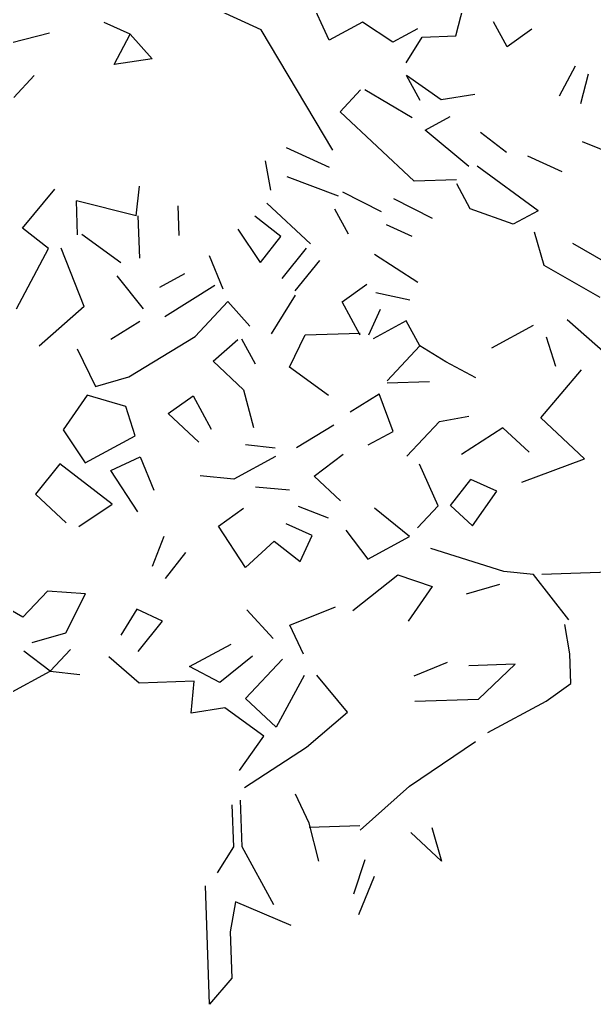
# Model space of a CAD drawing. Header units: metres. Extents: x 10 to 239, y 2 to 253.
# Drawn here: x 17.386 to 18.119, y 186.022 to 187.279 of the extents above; entities that cross this region are included whole.
import ezdxf

# ---------------------------------------------------------------- set-up
doc = ezdxf.new("R2010")
doc.units = ezdxf.units.M
doc.header["$MEASUREMENT"] = 0
doc.layers.add('bloques ARBOLES', color=7, linetype='Continuous', true_color=0xb8d897)

# ---------------------------------------------------------------- blocks, each defined once
blk = doc.blocks.new('arb-alz-77')
at = {"layer": 'bloques ARBOLES', "linetype": 'Continuous'}
for p, q in [((-1.7863, 4.9837), (-1.9209, 5.2779)), ((-1.7863, 4.9837), (-1.9209, 5.2779)), ((-1.9867, 5.0142), (-2.1385, 5.0838)), ((-1.9867, 5.0142), (-2.1385, 5.0838)), ((-1.4131, 4.9962), (-1.3912, 5.0842)), ((-1.4131, 4.9962), (-1.3912, 5.0842)), ((-1.4131, 4.9962), (-1.3912, 5.0842)), ((-2.3724, 5.0012), (-2.4483, 5.036)), ((-2.3724, 5.0012), (-2.4483, 5.036)), ((-1.6884, 5.0368), (-1.7863, 4.9837)), ((-1.6884, 5.0368), (-1.7863, 4.9837)), ((-1.5993, 4.9775), (-1.6884, 5.0368)), ((-1.5993, 4.9775), (-1.6884, 5.0368)), ((-1.5993, 4.9775), (-1.6884, 5.0368)), ((-1.526, 5.0173), (-1.5993, 4.9775)), ((-1.526, 5.0173), (-1.5993, 4.9775)), ((-1.526, 5.0173), (-1.5993, 4.9775)), ((-1.526, 5.0173), (-1.5993, 4.9775)), ((-1.526, 5.0173), (-1.5993, 4.9775)), ((-1.526, 5.0173), (-1.5993, 4.9775)), ((-1.526, 5.0173), (-1.5993, 4.9775)), ((-1.526, 5.0173), (-1.5993, 4.9775)), ((-1.2626, 4.9639), (-1.3024, 5.0373)), ((-2.7203, 4.9769), (-2.6092, 5.0056)), ((-2.4192, 4.9124), (-2.3724, 5.0012)), ((-2.4192, 4.9124), (-2.3724, 5.0012)), ((-2.4192, 4.9124), (-2.3724, 5.0012)), ((-2.3076, 4.9286), (-2.3724, 5.0012)), ((-1.7754, 4.6601), (-1.9867, 5.0142)), ((-1.7754, 4.6601), (-1.9867, 5.0142)), ((-1.7754, 4.6601), (-1.9867, 5.0142)), ((-1.5599, 4.9165), (-1.5126, 4.9929)), ((-1.5599, 4.9165), (-1.5126, 4.9929)), ((-1.5599, 4.9165), (-1.5126, 4.9929)), ((-1.5126, 4.9929), (-1.4131, 4.9962)), ((-1.5126, 4.9929), (-1.4131, 4.9962)), ((-1.5126, 4.9929), (-1.4131, 4.9962)), ((-1.5126, 4.9929), (-1.4131, 4.9962)), ((-1.5126, 4.9929), (-1.4131, 4.9962)), ((-1.5126, 4.9929), (-1.4131, 4.9962)), ((-1.5126, 4.9929), (-1.4131, 4.9962)), ((-1.5126, 4.9929), (-1.4131, 4.9962)), ((-1.5126, 4.9929), (-1.4131, 4.9962)), ((-1.5126, 4.9929), (-1.4131, 4.9962)), ((-1.1896, 5.0162), (-1.2626, 4.9639)), ((-1.1896, 5.0162), (-1.2626, 4.9639)), ((-2.3076, 4.9286), (-2.4192, 4.9124)), ((-2.3076, 4.9286), (-2.4192, 4.9124)), ((-1.1082, 4.8198), (-1.0613, 4.9084)), ((-1.1082, 4.8198), (-1.0613, 4.9084)), ((-1.1082, 4.8198), (-1.0613, 4.9084)), ((-1.1082, 4.8198), (-1.0613, 4.9084)), ((-1.1082, 4.8198), (-1.0613, 4.9084)), ((-1.1082, 4.8198), (-1.0613, 4.9084)), ((-1.1082, 4.8198), (-1.0613, 4.9084)), ((-1.1082, 4.8198), (-1.0613, 4.9084)), ((-2.7149, 4.8152), (-2.6548, 4.8796)), ((-2.7149, 4.8152), (-2.6548, 4.8796)), ((-2.7149, 4.8152), (-2.6548, 4.8796)), ((-2.7149, 4.8152), (-2.6548, 4.8796)), ((-1.4565, 4.8079), (-1.5586, 4.8793)), ((-1.5188, 4.8059), (-1.5586, 4.8793)), ((-1.4565, 4.8079), (-1.5586, 4.8793)), ((-1.5188, 4.8059), (-1.5586, 4.8793)), ((-1.0452, 4.7969), (-1.0232, 4.8848)), ((-1.0452, 4.7969), (-1.0232, 4.8848)), ((-1.0452, 4.7969), (-1.0232, 4.8848)), ((-1.0452, 4.7969), (-1.0232, 4.8848)), ((-1.7543, 4.7729), (-1.6942, 4.8372)), ((-1.7543, 4.7729), (-1.6942, 4.8372)), ((-1.542, 4.7553), (-1.6817, 4.8377)), ((-1.542, 4.7553), (-1.6817, 4.8377)), ((-1.542, 4.7553), (-1.6817, 4.8377)), ((-1.542, 4.7553), (-1.6817, 4.8377)), ((-1.3576, 4.8237), (-1.4565, 4.8079)), ((-1.3576, 4.8237), (-1.4565, 4.8079)), ((-1.3576, 4.8237), (-1.4565, 4.8079)), ((-1.3576, 4.8237), (-1.4565, 4.8079)), ((-1.5357, 4.5686), (-1.7543, 4.7729)), ((-1.5357, 4.5686), (-1.7543, 4.7729)), ((-1.5357, 4.5686), (-1.7543, 4.7729)), ((-1.5357, 4.5686), (-1.7543, 4.7729)), ((-1.5033, 4.7191), (-1.43, 4.759)), ((-1.5033, 4.7191), (-1.43, 4.759)), ((-1.5033, 4.7191), (-1.43, 4.759)), ((-1.5033, 4.7191), (-1.43, 4.759)), ((-1.5033, 4.7191), (-1.43, 4.759)), ((-1.5033, 4.7191), (-1.43, 4.759)), ((-1.5033, 4.7191), (-1.43, 4.759)), ((-1.3752, 4.6114), (-1.5033, 4.7191)), ((-1.2644, 4.6526), (-1.3411, 4.7122)), ((-1.2644, 4.6526), (-1.3411, 4.7122)), ((-1.2644, 4.6526), (-1.3411, 4.7122)), ((-1.2644, 4.6526), (-1.3411, 4.7122)), ((-1.0414, 4.6849), (-0.9278, 4.6389)), ((-1.9127, 4.6679), (-1.7862, 4.6099)), ((-1.9127, 4.6679), (-1.7862, 4.6099)), ((-1.1007, 4.5957), (-1.2019, 4.6421)), ((-1.1007, 4.5957), (-1.2019, 4.6421)), ((-1.9583, 4.5418), (-1.9737, 4.6285)), ((-1.9583, 4.5418), (-1.9737, 4.6285)), ((-1.9583, 4.5418), (-1.9737, 4.6285)), ((-1.9583, 4.5418), (-1.9737, 4.6285)), ((-1.9583, 4.5418), (-1.9737, 4.6285)), ((-1.9583, 4.5418), (-1.9737, 4.6285)), ((-1.9583, 4.5418), (-1.9737, 4.6285)), ((-1.9583, 4.5418), (-1.9737, 4.6285)), ((-1.9583, 4.5418), (-1.9737, 4.6285)), ((-1.9583, 4.5418), (-1.9737, 4.6285)), ((-1.9583, 4.5418), (-1.9737, 4.6285)), ((-1.1714, 4.4811), (-1.3504, 4.6122)), ((-1.1714, 4.4811), (-1.3504, 4.6122)), ((-1.1714, 4.4811), (-1.3504, 4.6122)), ((-1.1714, 4.4811), (-1.3504, 4.6122)), ((-2.3544, 4.4662), (-2.3448, 4.5536)), ((-2.3544, 4.4662), (-2.3448, 4.5536)), ((-2.3544, 4.4662), (-2.3448, 4.5536)), ((-1.7584, 4.5238), (-1.9098, 4.5809)), ((-1.4112, 4.5728), (-1.5357, 4.5686)), ((-1.371, 4.487), (-1.4109, 4.5604)), ((-1.371, 4.487), (-1.4109, 4.5604)), ((-1.371, 4.487), (-1.4109, 4.5604)), ((-2.6894, 4.4299), (-2.5936, 4.5452)), ((-2.6894, 4.4299), (-2.5936, 4.5452)), ((-2.6894, 4.4299), (-2.5936, 4.5452)), ((-1.6323, 4.4782), (-1.7463, 4.5365)), ((-1.6323, 4.4782), (-1.7463, 4.5365)), ((-2.3544, 4.4662), (-2.5302, 4.5101)), ((-2.3544, 4.4662), (-2.5302, 4.5101)), ((-2.3544, 4.4662), (-2.5302, 4.5101)), ((-2.3544, 4.4662), (-2.5302, 4.5101)), ((-2.3544, 4.4662), (-2.5302, 4.5101)), ((-2.5268, 4.4105), (-2.5302, 4.5101)), ((-2.2279, 4.4082), (-2.2308, 4.4953)), ((-2.2279, 4.4082), (-2.2308, 4.4953)), ((-2.2279, 4.4082), (-2.2308, 4.4953)), ((-2.2279, 4.4082), (-2.2308, 4.4953)), ((-2.2279, 4.4082), (-2.2308, 4.4953)), ((-1.8409, 4.3838), (-1.9695, 4.5041)), ((-1.8409, 4.3838), (-1.9695, 4.5041)), ((-1.8409, 4.3838), (-1.9695, 4.5041)), ((-1.8409, 4.3838), (-1.9695, 4.5041)), ((-1.8409, 4.3838), (-1.9695, 4.5041)), ((-1.8409, 4.3838), (-1.9695, 4.5041)), ((-1.8409, 4.3838), (-1.9695, 4.5041)), ((-1.4821, 4.4582), (-1.5962, 4.5167)), ((-2.3439, 4.342), (-2.3481, 4.4664)), ((-2.3439, 4.342), (-2.3481, 4.4664)), ((-2.3439, 4.342), (-2.3481, 4.4664)), ((-2.3439, 4.342), (-2.3481, 4.4664)), ((-2.3439, 4.342), (-2.3481, 4.4664)), ((-2.3439, 4.342), (-2.3481, 4.4664)), ((-2.3439, 4.342), (-2.3481, 4.4664)), ((-2.3439, 4.342), (-2.3481, 4.4664)), ((-2.3439, 4.342), (-2.3481, 4.4664)), ((-2.3439, 4.342), (-2.3481, 4.4664)), ((-2.3439, 4.342), (-2.3481, 4.4664)), ((-1.7298, 4.4126), (-1.7696, 4.4859)), ((-1.7298, 4.4126), (-1.7696, 4.4859)), ((-1.7298, 4.4126), (-1.7696, 4.4859)), ((-1.7298, 4.4126), (-1.7696, 4.4859)), ((-1.245, 4.4414), (-1.371, 4.487)), ((-1.245, 4.4414), (-1.371, 4.487)), ((-1.1714, 4.4811), (-1.245, 4.4414)), ((-1.1714, 4.4811), (-1.245, 4.4414)), ((-1.1714, 4.4811), (-1.245, 4.4414)), ((-1.1714, 4.4811), (-1.245, 4.4414)), ((-1.1714, 4.4811), (-1.245, 4.4414)), ((-1.1714, 4.4811), (-1.245, 4.4414)), ((-1.1714, 4.4811), (-1.245, 4.4414)), ((-1.1714, 4.4811), (-1.245, 4.4414)), ((-1.1714, 4.4811), (-1.245, 4.4414)), ((-1.9288, 4.4059), (-2.0056, 4.4655)), ((-1.9288, 4.4059), (-2.0056, 4.4655)), ((-1.9288, 4.4059), (-2.0056, 4.4655)), ((-1.6187, 4.4413), (-1.5426, 4.4064)), ((-1.6187, 4.4413), (-1.5426, 4.4064)), ((-1.6187, 4.4413), (-1.5426, 4.4064)), ((-1.6187, 4.4413), (-1.5426, 4.4064)), ((-2.6127, 4.3703), (-2.6894, 4.4299)), ((-2.6127, 4.3703), (-2.6894, 4.4299)), ((-2.3995, 4.3276), (-2.5144, 4.4109)), ((-1.9884, 4.3291), (-2.054, 4.4266)), ((-1.9884, 4.3291), (-2.054, 4.4266)), ((-1.9884, 4.3291), (-2.054, 4.4266)), ((-1.1535, 4.32), (-1.1819, 4.4186)), ((-1.1535, 4.32), (-1.1819, 4.4186)), ((-1.1535, 4.32), (-1.1819, 4.4186)), ((-1.1535, 4.32), (-1.1819, 4.4186)), ((-1.9884, 4.3291), (-1.9288, 4.4059)), ((-1.9884, 4.3291), (-1.9288, 4.4059)), ((-0.8653, 4.2673), (-1.0686, 4.3851)), ((-0.8653, 4.2673), (-1.0686, 4.3851)), ((-0.8653, 4.2673), (-1.0686, 4.3851)), ((-2.7063, 4.1927), (-2.6127, 4.3703)), ((-2.5072, 4.1994), (-2.5754, 4.3715)), ((-2.5072, 4.1994), (-2.5754, 4.3715)), ((-2.5072, 4.1994), (-2.5754, 4.3715)), ((-2.5072, 4.1994), (-2.5754, 4.3715)), ((-1.9246, 4.2814), (-1.8529, 4.371)), ((-1.9246, 4.2814), (-1.8529, 4.371)), ((-1.9246, 4.2814), (-1.8529, 4.371)), ((-1.9246, 4.2814), (-1.8529, 4.371)), ((-1.5256, 4.27), (-1.653, 4.3528)), ((-1.5256, 4.27), (-1.653, 4.3528)), ((-1.5256, 4.27), (-1.653, 4.3528)), ((-1.5256, 4.27), (-1.653, 4.3528)), ((-1.5256, 4.27), (-1.653, 4.3528)), ((-1.5256, 4.27), (-1.653, 4.3528)), ((-1.5256, 4.27), (-1.653, 4.3528)), ((-1.5256, 4.27), (-1.653, 4.3528)), ((-1.5256, 4.27), (-1.653, 4.3528)), ((-2.0979, 4.2507), (-2.1386, 4.3489)), ((-2.0979, 4.2507), (-2.1386, 4.3489)), ((-2.0979, 4.2507), (-2.1386, 4.3489)), ((-1.886, 4.2453), (-1.8142, 4.3349)), ((-1.886, 4.2453), (-1.8142, 4.3349)), ((-1.886, 4.2453), (-1.8142, 4.3349)), ((-1.886, 4.2453), (-1.8142, 4.3349)), ((-1.886, 4.2453), (-1.8142, 4.3349)), ((-1.886, 4.2453), (-1.8142, 4.3349)), ((-1.886, 4.2453), (-1.8142, 4.3349)), ((-1.886, 4.2453), (-1.8142, 4.3349)), ((-1.886, 4.2453), (-1.8142, 4.3349)), ((-1.886, 4.2453), (-1.8142, 4.3349)), ((-2.285, 4.2567), (-2.2116, 4.2966)), ((-2.285, 4.2567), (-2.2116, 4.2966)), ((-2.285, 4.2567), (-2.2116, 4.2966)), ((-2.285, 4.2567), (-2.2116, 4.2966)), ((-2.285, 4.2567), (-2.2116, 4.2966)), ((-0.9885, 4.2258), (-1.1535, 4.32)), ((-0.9885, 4.2258), (-1.1535, 4.32)), ((-0.9885, 4.2258), (-1.1535, 4.32)), ((-0.9885, 4.2258), (-1.1535, 4.32)), ((-2.3327, 4.1929), (-2.4107, 4.2899)), ((-2.3327, 4.1929), (-2.4107, 4.2899)), ((-2.3327, 4.1929), (-2.4107, 4.2899)), ((-1.7479, 4.2126), (-1.675, 4.2649)), ((-2.2697, 4.17), (-2.1232, 4.2622)), ((-2.2697, 4.17), (-2.1232, 4.2622)), ((-2.2697, 4.17), (-2.1232, 4.2622)), ((-2.2697, 4.17), (-2.1232, 4.2622)), ((-2.2697, 4.17), (-2.1232, 4.2622)), ((-2.2697, 4.17), (-2.1232, 4.2622)), ((-2.2697, 4.17), (-2.1232, 4.2622)), ((-2.2697, 4.17), (-2.1232, 4.2622)), ((-2.2697, 4.17), (-2.1232, 4.2622)), ((-1.6491, 4.2409), (-1.5488, 4.2194)), ((-1.6491, 4.2409), (-1.5488, 4.2194)), ((-1.6491, 4.2409), (-1.5488, 4.2194)), ((-2.1804, 4.1109), (-2.0842, 4.2138)), ((-2.1804, 4.1109), (-2.0842, 4.2138)), ((-2.1804, 4.1109), (-2.0842, 4.2138)), ((-2.1804, 4.1109), (-2.0842, 4.2138)), ((-2.1804, 4.1109), (-2.0842, 4.2138)), ((-2.0195, 4.1412), (-2.0842, 4.2138)), ((-2.0195, 4.1412), (-2.0842, 4.2138)), ((-1.9565, 4.1184), (-1.8856, 4.2328)), ((-1.9565, 4.1184), (-1.8856, 4.2328)), ((-1.9565, 4.1184), (-1.8856, 4.2328)), ((-1.9565, 4.1184), (-1.8856, 4.2328)), ((-1.9565, 4.1184), (-1.8856, 4.2328)), ((-1.6947, 4.1147), (-1.7479, 4.2126)), ((-1.6947, 4.1147), (-1.7479, 4.2126)), ((-1.6947, 4.1147), (-1.7479, 4.2126)), ((-1.6947, 4.1147), (-1.7479, 4.2126)), ((-1.6947, 4.1147), (-1.7479, 4.2126)), ((-1.6947, 4.1147), (-1.7479, 4.2126)), ((-1.6947, 4.1147), (-1.7479, 4.2126)), ((-1.6947, 4.1147), (-1.7479, 4.2126)), ((-2.5072, 4.1994), (-2.6403, 4.0828)), ((-2.5072, 4.1994), (-2.6403, 4.0828)), ((-2.5072, 4.1994), (-2.6403, 4.0828)), ((-1.6698, 4.1156), (-1.6351, 4.1914)), ((-1.6698, 4.1156), (-1.6351, 4.1914)), ((-1.6698, 4.1156), (-1.6351, 4.1914)), ((-1.6698, 4.1156), (-1.6351, 4.1914)), ((-2.3438, 4.1551), (-2.4292, 4.1024)), ((-2.3438, 4.1551), (-2.4292, 4.1024)), ((-2.3438, 4.1551), (-2.4292, 4.1024)), ((-2.3438, 4.1551), (-2.4292, 4.1024)), ((-2.3438, 4.1551), (-2.4292, 4.1024)), ((-2.3438, 4.1551), (-2.4292, 4.1024)), ((-1.5592, 4.1568), (-1.657, 4.1037)), ((-1.5592, 4.1568), (-1.657, 4.1037)), ((-1.5193, 4.0833), (-1.5592, 4.1568)), ((-0.6494, 3.7763), (-1.086, 4.1603)), ((-0.6494, 3.7763), (-1.086, 4.1603)), ((-1.8566, 4.1155), (-1.6949, 4.121)), ((-1.3073, 4.078), (-1.1851, 4.1445)), ((-1.3073, 4.078), (-1.1851, 4.1445)), ((-2.3757, 3.9921), (-2.1804, 4.1109)), ((-2.3757, 3.9921), (-2.1804, 4.1109)), ((-2.3757, 3.9921), (-2.1804, 4.1109)), ((-2.3757, 3.9921), (-2.1804, 4.1109)), ((-2.3757, 3.9921), (-2.1804, 4.1109)), ((-2.3757, 3.9921), (-2.1804, 4.1109)), ((-2.3757, 3.9921), (-2.1804, 4.1109)), ((-2.1281, 4.0379), (-2.0555, 4.1025)), ((-2.1281, 4.0379), (-2.0555, 4.1025)), ((-2.1281, 4.0379), (-2.0555, 4.1025)), ((-2.0033, 4.0297), (-2.0432, 4.103)), ((-2.0033, 4.0297), (-2.0432, 4.103)), ((-2.0033, 4.0297), (-2.0432, 4.103)), ((-1.9033, 4.0205), (-1.8566, 4.1155)), ((-1.9033, 4.0205), (-1.8566, 4.1155)), ((-1.9033, 4.0205), (-1.8566, 4.1155)), ((-1.9033, 4.0205), (-1.8566, 4.1155)), ((-1.9033, 4.0205), (-1.8566, 4.1155)), ((-1.9033, 4.0205), (-1.8566, 4.1155)), ((-1.9033, 4.0205), (-1.8566, 4.1155)), ((-1.1187, 4.0222), (-1.1465, 4.1085)), ((-2.5278, 4.0742), (-2.4743, 3.9639)), ((-2.5278, 4.0742), (-2.4743, 3.9639)), ((-2.5278, 4.0742), (-2.4743, 3.9639)), ((-1.6155, 3.9805), (-1.5193, 4.0833)), ((-1.6155, 3.9805), (-1.5193, 4.0833)), ((-1.6155, 3.9805), (-1.5193, 4.0833)), ((-1.6155, 3.9805), (-1.5193, 4.0833)), ((-1.443, 4.0361), (-1.5193, 4.0833)), ((-1.443, 4.0361), (-1.5193, 4.0833)), ((-1.443, 4.0361), (-1.5193, 4.0833)), ((-1.443, 4.0361), (-1.5193, 4.0833)), ((-1.443, 4.0361), (-1.5193, 4.0833)), ((-1.443, 4.0361), (-1.5193, 4.0833)), ((-2.0381, 3.9537), (-2.1281, 4.0379)), ((-2.0381, 3.9537), (-2.1281, 4.0379)), ((-2.0381, 3.9537), (-2.1281, 4.0379)), ((-2.0381, 3.9537), (-2.1281, 4.0379)), ((-2.0381, 3.9537), (-2.1281, 4.0379)), ((-1.3541, 3.9894), (-1.443, 4.0361)), ((-1.3541, 3.9894), (-1.443, 4.0361)), ((-1.7884, 3.9373), (-1.9033, 4.0205)), ((-1.1633, 3.8712), (-1.0436, 4.0123)), ((-1.1633, 3.8712), (-1.0436, 4.0123)), ((-1.1633, 3.8712), (-1.0436, 4.0123)), ((-1.1633, 3.8712), (-1.0436, 4.0123)), ((-1.1633, 3.8712), (-1.0436, 4.0123)), ((-1.1633, 3.8712), (-1.0436, 4.0123)), ((-2.4743, 3.9639), (-2.3757, 3.9921)), ((-2.4743, 3.9639), (-2.3757, 3.9921)), ((-2.4743, 3.9639), (-2.3757, 3.9921)), ((-2.4743, 3.9639), (-2.3757, 3.9921)), ((-1.6152, 3.9742), (-1.4909, 3.9784)), ((-1.6152, 3.9742), (-1.4909, 3.9784)), ((-2.0381, 3.9537), (-2.0094, 3.8426)), ((-2.0381, 3.9537), (-2.0094, 3.8426)), ((-2.0381, 3.9537), (-2.0094, 3.8426)), ((-2.0381, 3.9537), (-2.0094, 3.8426)), ((-2.0381, 3.9537), (-2.0094, 3.8426)), ((-2.0381, 3.9537), (-2.0094, 3.8426)), ((-2.0381, 3.9537), (-2.0094, 3.8426)), ((-2.0381, 3.9537), (-2.0094, 3.8426)), ((-2.0381, 3.9537), (-2.0094, 3.8426)), ((-2.0381, 3.9537), (-2.0094, 3.8426)), ((-2.0381, 3.9537), (-2.0094, 3.8426)), ((-2.0381, 3.9537), (-2.0094, 3.8426)), ((-2.4984, 3.9382), (-2.5697, 3.8362)), ((-2.4984, 3.9382), (-2.5697, 3.8362)), ((-2.4984, 3.9382), (-2.5697, 3.8362)), ((-2.3852, 3.9047), (-2.4984, 3.9382)), ((-2.3852, 3.9047), (-2.4984, 3.9382)), ((-2.26, 3.8839), (-2.1869, 3.9362)), ((-2.26, 3.8839), (-2.1869, 3.9362)), ((-2.26, 3.8839), (-2.1869, 3.9362)), ((-2.26, 3.8839), (-2.1869, 3.9362)), ((-2.26, 3.8839), (-2.1869, 3.9362)), ((-2.1869, 3.9362), (-2.1338, 3.8383)), ((-1.7245, 3.8895), (-1.6391, 3.9423)), ((-1.598, 3.8316), (-1.6391, 3.9423)), ((-1.598, 3.8316), (-1.6391, 3.9423)), ((-1.598, 3.8316), (-1.6391, 3.9423)), ((-1.598, 3.8316), (-1.6391, 3.9423)), ((-2.3573, 3.8184), (-2.3852, 3.9047)), ((-2.3573, 3.8184), (-2.3852, 3.9047)), ((-2.1698, 3.7998), (-2.26, 3.8839)), ((-2.1698, 3.7998), (-2.26, 3.8839)), ((-2.1698, 3.7998), (-2.26, 3.8839)), ((-1.5581, 3.7582), (-1.462, 3.861)), ((-1.5581, 3.7582), (-1.462, 3.861)), ((-1.5581, 3.7582), (-1.462, 3.861)), ((-1.5581, 3.7582), (-1.462, 3.861)), ((-1.5581, 3.7582), (-1.462, 3.861)), ((-1.462, 3.861), (-1.3752, 3.8765)), ((-1.462, 3.861), (-1.3752, 3.8765)), ((-1.462, 3.861), (-1.3752, 3.8765)), ((-1.462, 3.861), (-1.3752, 3.8765)), ((-1.0347, 3.7509), (-1.1633, 3.8712)), ((-1.0347, 3.7509), (-1.1633, 3.8712)), ((-1.0347, 3.7509), (-1.1633, 3.8712)), ((-1.0347, 3.7509), (-1.1633, 3.8712)), ((-1.0347, 3.7509), (-1.1633, 3.8712)), ((-2.5697, 3.8362), (-2.5041, 3.7387)), ((-2.5697, 3.8362), (-2.5041, 3.7387)), ((-1.8829, 3.7845), (-1.773, 3.8505)), ((-1.8829, 3.7845), (-1.773, 3.8505)), ((-1.8829, 3.7845), (-1.773, 3.8505)), ((-1.8829, 3.7845), (-1.773, 3.8505)), ((-1.6713, 3.7917), (-1.598, 3.8316)), ((-1.6713, 3.7917), (-1.598, 3.8316)), ((-1.6713, 3.7917), (-1.598, 3.8316)), ((-1.6713, 3.7917), (-1.598, 3.8316)), ((-1.6713, 3.7917), (-1.598, 3.8316)), ((-1.2746, 3.8424), (-1.3964, 3.7637)), ((-1.2746, 3.8424), (-1.3964, 3.7637)), ((-1.2746, 3.8424), (-1.3964, 3.7637)), ((-1.2746, 3.8424), (-1.3964, 3.7637)), ((-1.2746, 3.8424), (-1.3964, 3.7637)), ((-1.1973, 3.7704), (-1.2746, 3.8424)), ((-1.1973, 3.7704), (-1.2746, 3.8424)), ((-2.5041, 3.7387), (-2.3573, 3.8184)), ((-1.9451, 3.7825), (-2.0326, 3.792)), ((-1.9451, 3.7825), (-2.0326, 3.792)), ((-1.9451, 3.7825), (-2.0326, 3.792)), ((-2.4287, 3.7163), (-2.3427, 3.7566)), ((-2.4287, 3.7163), (-2.3427, 3.7566)), ((-2.4287, 3.7163), (-2.3427, 3.7566)), ((-2.4287, 3.7163), (-2.3427, 3.7566)), ((-2.3427, 3.7566), (-2.302, 3.6583)), ((-1.9443, 3.7576), (-2.0666, 3.6912)), ((-1.9443, 3.7576), (-2.0666, 3.6912)), ((-1.9443, 3.7576), (-2.0666, 3.6912)), ((-1.8302, 3.6992), (-1.7452, 3.7644)), ((-1.8302, 3.6992), (-1.7452, 3.7644)), ((-1.8302, 3.6992), (-1.7452, 3.7644)), ((-1.8302, 3.6992), (-1.7452, 3.7644)), ((-1.2193, 3.6824), (-1.0347, 3.7509)), ((-1.2193, 3.6824), (-1.0347, 3.7509)), ((-1.2193, 3.6824), (-1.0347, 3.7509)), ((-1.2193, 3.6824), (-1.0347, 3.7509)), ((-1.2193, 3.6824), (-1.0347, 3.7509)), ((-2.5788, 3.7362), (-2.6505, 3.6465)), ((-2.5788, 3.7362), (-2.6505, 3.6465)), ((-2.5788, 3.7362), (-2.6505, 3.6465)), ((-2.4253, 3.6168), (-2.5788, 3.7362)), ((-2.4253, 3.6168), (-2.5788, 3.7362)), ((-2.4253, 3.6168), (-2.5788, 3.7362)), ((-2.3497, 3.5944), (-2.4287, 3.7163)), ((-1.4659, 3.6119), (-1.52, 3.7345)), ((-1.4659, 3.6119), (-1.52, 3.7345)), ((-1.4659, 3.6119), (-1.52, 3.7345)), ((-2.0666, 3.6912), (-2.1665, 3.7003)), ((-1.753, 3.627), (-1.8302, 3.6992)), ((-1.753, 3.627), (-1.8302, 3.6992)), ((-1.753, 3.627), (-1.8302, 3.6992)), ((-1.4287, 3.6131), (-1.369, 3.6898)), ((-1.4287, 3.6131), (-1.369, 3.6898)), ((-1.4287, 3.6131), (-1.369, 3.6898)), ((-1.4287, 3.6131), (-1.369, 3.6898)), ((-1.4287, 3.6131), (-1.369, 3.6898)), ((-1.4287, 3.6131), (-1.369, 3.6898)), ((-1.4287, 3.6131), (-1.369, 3.6898)), ((-1.4287, 3.6131), (-1.369, 3.6898)), ((-1.4287, 3.6131), (-1.369, 3.6898)), ((-1.4287, 3.6131), (-1.369, 3.6898)), ((-1.4287, 3.6131), (-1.369, 3.6898)), ((-1.4287, 3.6131), (-1.369, 3.6898)), ((-1.4287, 3.6131), (-1.369, 3.6898)), ((-1.4287, 3.6131), (-1.369, 3.6898)), ((-1.4287, 3.6131), (-1.369, 3.6898)), ((-1.293, 3.655), (-1.369, 3.6898)), ((-1.293, 3.655), (-1.369, 3.6898)), ((-2.0036, 3.6684), (-1.9035, 3.6593)), ((-2.0036, 3.6684), (-1.9035, 3.6593)), ((-1.3643, 3.553), (-1.293, 3.655)), ((-1.3643, 3.553), (-1.293, 3.655)), ((-1.3643, 3.553), (-1.293, 3.655)), ((-1.3643, 3.553), (-1.293, 3.655)), ((-1.3643, 3.553), (-1.293, 3.655)), ((-1.3643, 3.553), (-1.293, 3.655)), ((-2.6505, 3.6465), (-2.5604, 3.5624)), ((-2.6505, 3.6465), (-2.5604, 3.5624)), ((-2.6505, 3.6465), (-2.5604, 3.5624)), ((-2.6505, 3.6465), (-2.5604, 3.5624)), ((-2.6505, 3.6465), (-2.5604, 3.5624)), ((-2.6505, 3.6465), (-2.5604, 3.5624)), ((-2.5228, 3.5511), (-2.4253, 3.6168)), ((-2.1117, 3.5526), (-2.0388, 3.6049)), ((-2.1117, 3.5526), (-2.0388, 3.6049)), ((-2.1117, 3.5526), (-2.0388, 3.6049)), ((-2.1117, 3.5526), (-2.0388, 3.6049)), ((-2.1117, 3.5526), (-2.0388, 3.6049)), ((-1.7886, 3.576), (-1.877, 3.6104)), ((-1.7886, 3.576), (-1.877, 3.6104)), ((-1.5502, 3.5217), (-1.6526, 3.6055)), ((-1.5502, 3.5217), (-1.6526, 3.6055)), ((-1.5502, 3.5217), (-1.6526, 3.6055)), ((-1.5502, 3.5217), (-1.6526, 3.6055)), ((-1.5502, 3.5217), (-1.6526, 3.6055)), ((-1.526, 3.5476), (-1.4659, 3.6119)), ((-1.526, 3.5476), (-1.4659, 3.6119)), ((-1.526, 3.5476), (-1.4659, 3.6119)), ((-1.3643, 3.553), (-1.4287, 3.6131)), ((-1.3643, 3.553), (-1.4287, 3.6131)), ((-1.3643, 3.553), (-1.4287, 3.6131)), ((-1.3643, 3.553), (-1.4287, 3.6131)), ((-1.3643, 3.553), (-1.4287, 3.6131)), ((-1.3643, 3.553), (-1.4287, 3.6131)), ((-2.0328, 3.4308), (-2.1117, 3.5526)), ((-2.0328, 3.4308), (-2.1117, 3.5526)), ((-2.0328, 3.4308), (-2.1117, 3.5526)), ((-2.0328, 3.4308), (-2.1117, 3.5526)), ((-2.0328, 3.4308), (-2.1117, 3.5526)), ((-2.0328, 3.4308), (-2.1117, 3.5526)), ((-1.8367, 3.5245), (-1.9126, 3.5593)), ((-1.8367, 3.5245), (-1.9126, 3.5593)), ((-1.8367, 3.5245), (-1.9126, 3.5593)), ((-1.8367, 3.5245), (-1.9126, 3.5593)), ((-1.8367, 3.5245), (-1.9126, 3.5593)), ((-1.8367, 3.5245), (-1.9126, 3.5593)), ((-1.7375, 3.5404), (-1.6725, 3.4554)), ((-1.7375, 3.5404), (-1.6725, 3.4554)), ((-1.7375, 3.5404), (-1.6725, 3.4554)), ((-1.7375, 3.5404), (-1.6725, 3.4554)), ((-1.7375, 3.5404), (-1.6725, 3.4554)), ((-1.7375, 3.5404), (-1.6725, 3.4554)), ((-2.2726, 3.5223), (-2.3071, 3.434)), ((-1.8716, 3.4487), (-1.8367, 3.5245)), ((-1.6725, 3.4554), (-1.5502, 3.5217)), ((-1.6725, 3.4554), (-1.5502, 3.5217)), ((-1.6725, 3.4554), (-1.5502, 3.5217)), ((-1.9483, 3.5083), (-2.0328, 3.4308)), ((-1.9483, 3.5083), (-1.8716, 3.4487)), ((-1.9483, 3.5083), (-1.8716, 3.4487)), ((-1.9483, 3.5083), (-1.8716, 3.4487)), ((-1.9483, 3.5083), (-1.8716, 3.4487)), ((-1.9483, 3.5083), (-1.8716, 3.4487)), ((-1.9483, 3.5083), (-1.8716, 3.4487)), ((-1.9483, 3.5083), (-1.8716, 3.4487)), ((-1.2726, 3.419), (-1.4867, 3.4866)), ((-1.2726, 3.419), (-1.4867, 3.4866)), ((-1.2726, 3.419), (-1.4867, 3.4866)), ((-1.2726, 3.419), (-1.4867, 3.4866)), ((-2.2684, 3.3978), (-2.2087, 3.4747)), ((-1.7171, 3.3044), (-1.5838, 3.4086)), ((-1.7171, 3.3044), (-1.5838, 3.4086)), ((-1.7171, 3.3044), (-1.5838, 3.4086)), ((-1.5838, 3.4086), (-1.4829, 3.3746)), ((-1.5838, 3.4086), (-1.4829, 3.3746)), ((-1.1851, 3.4096), (-1.2726, 3.419)), ((-1.1851, 3.4096), (-1.2726, 3.419)), ((-1.1851, 3.4096), (-1.2726, 3.419)), ((-1.1851, 3.4096), (-1.2726, 3.419)), ((-1.1851, 3.4096), (-1.2726, 3.419)), ((-1.1851, 3.4096), (-1.2726, 3.419)), ((-1.0811, 3.276), (-1.1851, 3.4096)), ((-1.0811, 3.276), (-1.1851, 3.4096)), ((-0.9612, 3.4171), (-1.1603, 3.4104)), ((-0.9612, 3.4171), (-1.1603, 3.4104)), ((-1.4829, 3.3746), (-1.5542, 3.2726)), ((-1.4829, 3.3746), (-1.5542, 3.2726)), ((-1.3825, 3.353), (-1.2838, 3.3813)), ((-1.3825, 3.353), (-1.2838, 3.3813)), ((-1.3825, 3.353), (-1.2838, 3.3813)), ((-1.3825, 3.353), (-1.2838, 3.3813)), ((-2.6881, 3.2841), (-2.7897, 3.3429)), ((-2.6881, 3.2841), (-2.7897, 3.3429)), ((-2.6159, 3.3613), (-2.6881, 3.2841)), ((-2.6159, 3.3613), (-2.6881, 3.2841)), ((-2.6159, 3.3613), (-2.6881, 3.2841)), ((-2.6159, 3.3613), (-2.6881, 3.2841)), ((-2.6159, 3.3613), (-2.6881, 3.2841)), ((-2.5036, 3.3526), (-2.6159, 3.3613)), ((-2.5036, 3.3526), (-2.6159, 3.3613)), ((-2.5619, 3.2385), (-2.5036, 3.3526)), ((-2.5619, 3.2385), (-2.5036, 3.3526)), ((-2.5619, 3.2385), (-2.5036, 3.3526)), ((-2.5619, 3.2385), (-2.5036, 3.3526)), ((-2.5619, 3.2385), (-2.5036, 3.3526)), ((-2.5619, 3.2385), (-2.5036, 3.3526)), ((-2.3527, 3.3079), (-2.3998, 3.2314)), ((-2.2766, 3.273), (-2.3527, 3.3079)), ((-1.951, 3.2217), (-2.0287, 3.3063)), ((-1.951, 3.2217), (-2.0287, 3.3063)), ((-1.951, 3.2217), (-2.0287, 3.3063)), ((-1.9025, 3.2608), (-1.7674, 3.3152)), ((-1.9025, 3.2608), (-1.7674, 3.3152)), ((-2.3484, 3.1835), (-2.2766, 3.273)), ((-1.8623, 3.1749), (-1.9025, 3.2608)), ((-1.8623, 3.1749), (-1.9025, 3.2608)), ((-1.8623, 3.1749), (-1.9025, 3.2608)), ((-1.8623, 3.1749), (-1.9025, 3.2608)), ((-1.8623, 3.1749), (-1.9025, 3.2608)), ((-1.0776, 3.1765), (-1.093, 3.2631)), ((-1.0776, 3.1765), (-1.093, 3.2631)), ((-2.6606, 3.2102), (-2.5619, 3.2385)), ((-2.6606, 3.2102), (-2.5619, 3.2385)), ((-2.6606, 3.2102), (-2.5619, 3.2385)), ((-2.1974, 3.1388), (-2.0751, 3.2051)), ((-2.1974, 3.1388), (-2.0751, 3.2051)), ((-2.1974, 3.1388), (-2.0751, 3.2051)), ((-2.608, 3.1249), (-2.6848, 3.1846)), ((-2.608, 3.1249), (-2.5478, 3.1892)), ((-2.608, 3.1249), (-2.5478, 3.1892)), ((-2.608, 3.1249), (-2.5478, 3.1892)), ((-2.608, 3.1249), (-2.5478, 3.1892)), ((-2.608, 3.1249), (-2.5478, 3.1892)), ((-2.608, 3.1249), (-2.5478, 3.1892)), ((-2.608, 3.1249), (-2.5478, 3.1892)), ((-2.608, 3.1249), (-2.5478, 3.1892)), ((-2.608, 3.1249), (-2.5478, 3.1892)), ((-2.608, 3.1249), (-2.5478, 3.1892)), ((-2.608, 3.1249), (-2.5478, 3.1892)), ((-2.3452, 3.0901), (-2.4351, 3.168)), ((-2.3452, 3.0901), (-2.4351, 3.168)), ((-2.3452, 3.0901), (-2.4351, 3.168)), ((-2.3452, 3.0901), (-2.4351, 3.168)), ((-2.3452, 3.0901), (-2.4351, 3.168)), ((-2.3452, 3.0901), (-2.4351, 3.168)), ((-2.3452, 3.0901), (-2.4351, 3.168)), ((-2.0116, 3.1699), (-2.1085, 3.0919)), ((-2.0116, 3.1699), (-2.1085, 3.0919)), ((-2.0116, 3.1699), (-2.1085, 3.0919)), ((-1.0748, 3.0894), (-1.0776, 3.1765)), ((-1.0748, 3.0894), (-1.0776, 3.1765)), ((-1.0748, 3.0894), (-1.0776, 3.1765)), ((-2.1085, 3.0919), (-2.1974, 3.1388)), ((-2.1085, 3.0919), (-2.1974, 3.1388)), ((-2.1085, 3.0919), (-2.1974, 3.1388)), ((-2.1085, 3.0919), (-2.1974, 3.1388)), ((-2.1085, 3.0919), (-2.1974, 3.1388)), ((-2.1085, 3.0919), (-2.1974, 3.1388)), ((-2.1085, 3.0919), (-2.1974, 3.1388)), ((-2.1085, 3.0919), (-2.1974, 3.1388)), ((-2.1085, 3.0919), (-2.1974, 3.1388)), ((-2.0323, 3.0446), (-1.9241, 3.1604)), ((-2.0323, 3.0446), (-1.9241, 3.1604)), ((-2.0323, 3.0446), (-1.9241, 3.1604)), ((-2.0323, 3.0446), (-1.9241, 3.1604)), ((-1.5363, 3.1112), (-1.438, 3.1519)), ((-1.5363, 3.1112), (-1.438, 3.1519)), ((-1.5363, 3.1112), (-1.438, 3.1519)), ((-1.5363, 3.1112), (-1.438, 3.1519)), ((-1.5363, 3.1112), (-1.438, 3.1519)), ((-1.5363, 3.1112), (-1.438, 3.1519)), ((-1.5363, 3.1112), (-1.438, 3.1519)), ((-1.5363, 3.1112), (-1.438, 3.1519)), ((-1.5363, 3.1112), (-1.438, 3.1519)), ((-1.2385, 3.1462), (-1.3753, 3.1415)), ((-1.2385, 3.1462), (-1.3753, 3.1415)), ((-1.2385, 3.1462), (-1.3753, 3.1415)), ((-1.2385, 3.1462), (-1.3753, 3.1415)), ((-1.2385, 3.1462), (-1.3753, 3.1415)), ((-1.2385, 3.1462), (-1.3753, 3.1415)), ((-1.2385, 3.1462), (-1.3753, 3.1415)), ((-1.3471, 3.0428), (-1.2385, 3.1462)), ((-1.3471, 3.0428), (-1.2385, 3.1462)), ((-1.3471, 3.0428), (-1.2385, 3.1462)), ((-2.7304, 3.0583), (-2.608, 3.1249)), ((-2.7304, 3.0583), (-2.608, 3.1249)), ((-2.7304, 3.0583), (-2.608, 3.1249)), ((-2.7304, 3.0583), (-2.608, 3.1249)), ((-2.608, 3.1249), (-2.5204, 3.1153)), ((-2.608, 3.1249), (-2.5204, 3.1153)), ((-2.608, 3.1249), (-2.5204, 3.1153)), ((-2.608, 3.1249), (-2.5204, 3.1153)), ((-2.608, 3.1249), (-2.5204, 3.1153)), ((-1.8602, 3.1127), (-1.9422, 2.9604)), ((-1.8602, 3.1127), (-1.9422, 2.9604)), ((-1.8602, 3.1127), (-1.9422, 2.9604)), ((-1.8602, 3.1127), (-1.9422, 2.9604)), ((-1.7321, 3.005), (-1.8229, 3.1139)), ((-1.7321, 3.005), (-1.8229, 3.1139)), ((-1.7321, 3.005), (-1.8229, 3.1139)), ((-1.7321, 3.005), (-1.8229, 3.1139)), ((-1.7321, 3.005), (-1.8229, 3.1139)), ((-1.7321, 3.005), (-1.8229, 3.1139)), ((-1.7321, 3.005), (-1.8229, 3.1139)), ((-1.7321, 3.005), (-1.8229, 3.1139)), ((-1.7321, 3.005), (-1.8229, 3.1139)), ((-1.7321, 3.005), (-1.8229, 3.1139)), ((-2.1835, 3.0956), (-2.3452, 3.0901)), ((-2.1835, 3.0956), (-2.3452, 3.0901)), ((-2.1835, 3.0956), (-2.3452, 3.0901)), ((-2.1835, 3.0956), (-2.3452, 3.0901)), ((-2.1835, 3.0956), (-2.3452, 3.0901)), ((-2.1927, 3.0018), (-2.1835, 3.0956)), ((-2.1927, 3.0018), (-2.1835, 3.0956)), ((-2.1927, 3.0018), (-2.1835, 3.0956)), ((-2.1927, 3.0018), (-2.1835, 3.0956)), ((-1.1476, 3.0371), (-1.0748, 3.0894)), ((-1.1476, 3.0371), (-1.0748, 3.0894)), ((-1.1476, 3.0371), (-1.0748, 3.0894)), ((-2.0936, 3.0176), (-2.1927, 3.0018)), ((-2.0936, 3.0176), (-2.1927, 3.0018)), ((-2.0936, 3.0176), (-2.1927, 3.0018)), ((-2.0936, 3.0176), (-2.1927, 3.0018)), ((-2.0936, 3.0176), (-2.1927, 3.0018)), ((-1.9787, 2.9343), (-2.0936, 3.0176)), ((-1.9787, 2.9343), (-2.0936, 3.0176)), ((-1.9787, 2.9343), (-2.0936, 3.0176)), ((-1.9787, 2.9343), (-2.0936, 3.0176)), ((-1.9422, 2.9604), (-2.0323, 3.0446)), ((-1.9422, 2.9604), (-2.0323, 3.0446)), ((-1.9422, 2.9604), (-2.0323, 3.0446)), ((-1.5338, 3.0365), (-1.3471, 3.0428)), ((-1.5338, 3.0365), (-1.3471, 3.0428)), ((-1.5338, 3.0365), (-1.3471, 3.0428)), ((-1.5338, 3.0365), (-1.3471, 3.0428)), ((-1.5338, 3.0365), (-1.3471, 3.0428)), ((-1.5338, 3.0365), (-1.3471, 3.0428)), ((-1.5338, 3.0365), (-1.3471, 3.0428)), ((-1.5338, 3.0365), (-1.3471, 3.0428)), ((-1.5338, 3.0365), (-1.3471, 3.0428)), ((-1.3189, 2.9442), (-1.1476, 3.0371)), ((-1.8531, 2.9011), (-1.7321, 3.005)), ((-1.8531, 2.9011), (-1.7321, 3.005)), ((-1.8531, 2.9011), (-1.7321, 3.005)), ((-2.0499, 2.8323), (-1.9787, 2.9343)), ((-2.0499, 2.8323), (-1.9787, 2.9343)), ((-2.0359, 2.783), (-1.8531, 2.9011)), ((-2.0359, 2.783), (-1.8531, 2.9011)), ((-1.5502, 2.7869), (-1.3554, 2.918)), ((-1.5502, 2.7869), (-1.3554, 2.918)), ((-1.6954, 2.6575), (-1.5502, 2.7869)), ((-1.6954, 2.6575), (-1.5502, 2.7869)), ((-1.6954, 2.6575), (-1.5502, 2.7869)), ((-1.6954, 2.6575), (-1.5502, 2.7869)), ((-1.6954, 2.6575), (-1.5502, 2.7869)), ((-1.6954, 2.6575), (-1.5502, 2.7869)), ((-1.6954, 2.6575), (-1.5502, 2.7869)), ((-1.6954, 2.6575), (-1.5502, 2.7869)), ((-1.6954, 2.6575), (-1.5502, 2.7869)), ((-1.6954, 2.6575), (-1.5502, 2.7869)), ((-1.8455, 2.6773), (-1.8857, 2.7631)), ((-1.8455, 2.6773), (-1.8857, 2.7631)), ((-1.8455, 2.6773), (-1.8857, 2.7631)), ((-1.8455, 2.6773), (-1.8857, 2.7631)), ((-2.0674, 2.6076), (-2.0716, 2.7319)), ((-2.0674, 2.6076), (-2.0716, 2.7319)), ((-2.0674, 2.6076), (-2.0716, 2.7319)), ((-2.0674, 2.6076), (-2.0716, 2.7319)), ((-2.0674, 2.6076), (-2.0716, 2.7319)), ((-2.0424, 2.6083), (-2.047, 2.7451)), ((-2.0424, 2.6083), (-2.047, 2.7451)), ((-2.0424, 2.6083), (-2.047, 2.7451)), ((-2.0424, 2.6083), (-2.047, 2.7451)), ((-2.0424, 2.6083), (-2.047, 2.7451)), ((-2.0424, 2.6083), (-2.047, 2.7451)), ((-2.0424, 2.6083), (-2.047, 2.7451)), ((-2.0424, 2.6083), (-2.047, 2.7451)), ((-2.0424, 2.6083), (-2.047, 2.7451)), ((-2.0424, 2.6083), (-2.047, 2.7451)), ((-2.0424, 2.6083), (-2.047, 2.7451)), ((-2.0424, 2.6083), (-2.047, 2.7451)), ((-1.8168, 2.5662), (-1.8455, 2.6773)), ((-1.8168, 2.5662), (-1.8455, 2.6773)), ((-1.8168, 2.5662), (-1.8455, 2.6773)), ((-1.6957, 2.6699), (-1.8451, 2.6649)), ((-1.6957, 2.6699), (-1.8451, 2.6649)), ((-1.4556, 2.5658), (-1.5456, 2.6499)), ((-1.4556, 2.5658), (-1.5456, 2.6499)), ((-1.4556, 2.5658), (-1.5456, 2.6499)), ((-1.4556, 2.5658), (-1.5456, 2.6499)), ((-1.4556, 2.5658), (-1.5456, 2.6499)), ((-1.4838, 2.6647), (-1.4556, 2.5658)), ((-1.4838, 2.6647), (-1.4556, 2.5658)), ((-1.4838, 2.6647), (-1.4556, 2.5658)), ((-1.4838, 2.6647), (-1.4556, 2.5658)), ((-1.4838, 2.6647), (-1.4556, 2.5658)), ((-2.1146, 2.5312), (-2.0674, 2.6076)), ((-2.1146, 2.5312), (-2.0674, 2.6076)), ((-2.1146, 2.5312), (-2.0674, 2.6076)), ((-2.1146, 2.5312), (-2.0674, 2.6076)), ((-2.1146, 2.5312), (-2.0674, 2.6076)), ((-1.9495, 2.4372), (-2.0424, 2.6083)), ((-1.9495, 2.4372), (-2.0424, 2.6083)), ((-1.9495, 2.4372), (-2.0424, 2.6083)), ((-1.7139, 2.4699), (-1.68, 2.5707)), ((-1.7139, 2.4699), (-1.68, 2.5707)), ((-1.7139, 2.4699), (-1.68, 2.5707)), ((-1.6994, 2.4082), (-1.6533, 2.5218)), ((-1.6994, 2.4082), (-1.6533, 2.5218)), ((-1.6994, 2.4082), (-1.6533, 2.5218)), ((-1.6994, 2.4082), (-1.6533, 2.5218)), ((-2.1388, 2.1441), (-2.1506, 2.4926)), ((-2.0619, 2.4457), (-2.0776, 2.358)), ((-2.0619, 2.4457), (-2.0776, 2.358)), ((-2.0619, 2.4457), (-2.0776, 2.358)), ((-1.8977, 2.3766), (-2.0619, 2.4457)), ((-2.0776, 2.358), (-2.073, 2.2212)), ((-2.0776, 2.358), (-2.073, 2.2212)), ((-2.0776, 2.358), (-2.073, 2.2212)), ((-2.073, 2.2212), (-2.1388, 2.1441)), ((-2.073, 2.2212), (-2.1388, 2.1441)), ((-2.073, 2.2212), (-2.1388, 2.1441)), ((-2.073, 2.2212), (-2.1388, 2.1441)), ((-2.073, 2.2212), (-2.1388, 2.1441)), ((-2.073, 2.2212), (-2.1388, 2.1441)), ((-2.073, 2.2212), (-2.1388, 2.1441))]:
    blk.add_line(p, q, dxfattribs=at)

msp = doc.modelspace()

# ---------------------------------------------------------------- block references
at = {"layer": 'bloques ARBOLES', "color": 2, "xscale": 0.433568186266492, "yscale": 0.433568186266492, "zscale": 0.433568186266492}
msp.add_blockref('arb-alz-77', (18.55517, 185.0925), dxfattribs=at)

doc.saveas('drawing.dxf')
